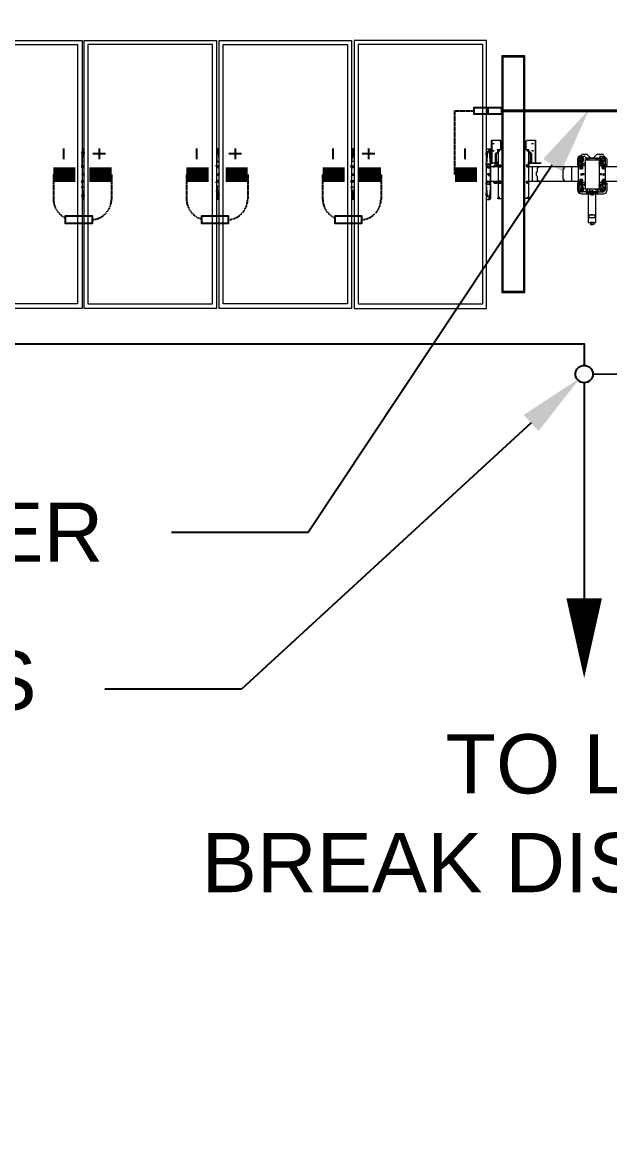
# Model space of a CAD drawing. Header units: feet. Extents: x -13743 to 68376, y -48 to 67763.
# Drawn here: x 2740 to 2938.2, y 7953.9 to 8331.2 of the extents above; entities that cross this region are included whole.
import ezdxf
from ezdxf import colors
from ezdxf.entities.mleader import LeaderData, LeaderLine
from ezdxf.enums import TextEntityAlignment as Align
from ezdxf.lldxf.tags import DXFTag
from ezdxf.math import Vec2, Vec3

# ---------------------------------------------------------------- set-up
doc = ezdxf.new("R2018")
doc.units = ezdxf.units.FT
doc.header["$MEASUREMENT"] = 0
doc.linetypes.add('HIDDEN', pattern=[0.375, 0.25, -0.125])
for name, color, linetype in [('E-DC HARNESS-POS', 10, 'DC HARNESS CABLE'), ('E-HARN-COMP', 8, 'Continuous'), ('E-TRNK-CABL-NEG', 6, 'HIDDEN'), ('E-TRUNK-CABLE-POS', 6, 'HIDDEN'), ('G-ANNO-TEXT', 1, 'Continuous'), ('Polarity-Text', 7, 'Continuous')]:
    doc.layers.add(name, color=color, linetype=linetype)
doc.styles.add('NEI-A', font='arial.ttf')
doc.styles.get("Standard").update_dxf_attribs({"font": 'arial.ttf'})
tags = doc.linetypes.add('DC HARNESS CABLE', pattern='A,0.5,-0.2,["DH",Standard,S=0.1,R=0,X=-0.1,Y=-0.05],-0.2', length=0.9).pattern_tags.tags
tags[6] = DXFTag(74, 10)

# ---------------------------------------------------------------- blocks, each defined once
blk = doc.blocks.new('A$Cc93f9aa1')
at = {"lineweight": 5}
for points in [[(10.1663, 0), (10.1663, 0.4666), (9.9363, 0.4666), (9.9363, 0)], [(10.4012, 0), (10.1713, 0), (10.1713, 0.4666), (10.4012, 0.4666)], [(10.6362, 0), (10.4062, 0), (10.4062, 0.4666), (10.6362, 0.4666)], [(10.6396, 0), (10.6396, 0.4666), (10.8712, 0.4666), (10.8712, 0)], [(10.1596, 0.4583), (9.9429, 0.4583), (9.9429, 0.0067), (10.1596, 0.0067)], [(10.1779, 0.0067), (10.1779, 0.4583), (10.3946, 0.4583), (10.3946, 0.0067)], [(10.6296, 0.4583), (10.4129, 0.4583), (10.4129, 0.0067), (10.6296, 0.0067)], [(10.6479, 0.0067), (10.6479, 0.4583), (10.8629, 0.4583), (10.8629, 0.0067)], [(9.8696, 0.4383), (9.8696, 0.0267), (9.9096, 0.0267), (9.9096, 0.4383)], [(9.8713, 0.4366), (9.8713, 0.0283), (9.8713, 0.4366), (9.9079, 0.4366)], [(9.7529, 0.3167), (9.7513, 0.3167)], [(9.7563, 0.3167), (9.7546, 0.3167)], [(9.7563, 0.3167), (9.7546, 0.3167)], [(9.7579, 0.3033), (9.7563, 0.3033), (9.7546, 0.3033), (9.7563, 0.3033), (9.7546, 0.3033), (9.7563, 0.3033), (9.7479, 0.3033), (9.7479, 0.3083), (9.7563, 0.3083), (9.7579, 0.3083)], [(9.7563, 0.3033), (9.7546, 0.3033), (9.7563, 0.3033), (9.7546, 0.3033)], [(10.1679, 0.275), (10.1696, 0.275), (10.1696, 0.2733), (10.1679, 0.2733)], [(9.7379, 0.2633), (9.7329, 0.2633), (9.7296, 0.2583), (9.7329, 0.2533), (9.7379, 0.2533), (9.7396, 0.2583)], [(9.7329, 0.2567), (9.7313, 0.2567), (9.7313, 0.2583), (9.7313, 0.26), (9.7329, 0.2617), (9.7363, 0.2617), (9.7379, 0.26), (9.7379, 0.2583), (9.7379, 0.2567), (9.7363, 0.2567), (9.7363, 0.2583), (9.7363, 0.26), (9.7346, 0.26), (9.7329, 0.2583), (9.7346, 0.2567), (9.7363, 0.2567), (9.7346, 0.255)], [(9.7646, 0.2083), (9.7646, 0.2583), (9.7396, 0.2583), (9.7396, 0.2083)], [(9.7529, 0.2667), (9.7546, 0.2667), (9.7529, 0.2683), (9.7513, 0.2683), (9.7513, 0.2667), (9.7513, 0.265), (9.7529, 0.265)], [(9.7529, 0.2617), (9.7513, 0.2617)], [(9.7579, 0.265), (9.7563, 0.265)], [(9.7746, 0.2633), (9.7696, 0.2633), (9.7663, 0.2583), (9.7696, 0.2533), (9.7746, 0.2533), (9.7763, 0.2583)], [(9.7696, 0.2567), (9.7713, 0.255), (9.7729, 0.2567), (9.7713, 0.2567), (9.7696, 0.2583), (9.7713, 0.26), (9.7729, 0.26), (9.7729, 0.2583), (9.7729, 0.2567), (9.7729, 0.2583), (9.7729, 0.2617), (9.7713, 0.2617), (9.7696, 0.2617), (9.7679, 0.26), (9.7679, 0.2583), (9.7679, 0.2567)], [(9.9296, 0.2683), (9.9296, 0.265)], [(9.7329, 0.235), (9.7313, 0.2333), (9.7329, 0.2317), (9.7346, 0.2333)], [(9.7329, 0.235), (9.7313, 0.2333), (9.7329, 0.2317), (9.7346, 0.2333)], [(9.7329, 0.235), (9.7313, 0.2333), (9.7329, 0.2317), (9.7346, 0.2333)], [(9.7329, 0.235), (9.7313, 0.2333), (9.7329, 0.2317), (9.7346, 0.2333)], [(9.7379, 0.2333), (9.7363, 0.2333), (9.7363, 0.2317), (9.7379, 0.2317), (9.7396, 0.2333)], [(9.7646, 0.25), (9.7663, 0.25), (9.7663, 0.2517), (9.7646, 0.2517)], [(9.7696, 0.2333), (9.7663, 0.2333), (9.7663, 0.2317), (9.7696, 0.2317)], [(9.7729, 0.2433), (9.7713, 0.2433), (9.7696, 0.245), (9.7713, 0.245), (9.7713, 0.2467), (9.7729, 0.2467), (9.7729, 0.245)], [(9.7713, 0.235), (9.7696, 0.2333), (9.7713, 0.2317), (9.7729, 0.2333)], [(9.7713, 0.235), (9.7696, 0.2333), (9.7713, 0.2317), (9.7729, 0.2333)], [(9.7713, 0.235), (9.7696, 0.2333), (9.7713, 0.2317), (9.7729, 0.2333)], [(9.7713, 0.235), (9.7696, 0.2333), (9.7713, 0.2317), (9.7729, 0.2333)], [(9.7729, 0.245), (9.7713, 0.245), (9.7713, 0.2433), (9.7729, 0.2433), (9.7746, 0.2433), (9.7729, 0.2433), (9.7729, 0.245), (9.7746, 0.245)], [(9.8646, 0.2483), (9.8629, 0.2467), (9.8646, 0.245), (9.8663, 0.2467)], [(9.9129, 0.2483), (9.9113, 0.2467), (9.9129, 0.245), (9.9146, 0.2467)], [(9.9146, 0.2467), (9.9129, 0.2467)], [(9.9146, 0.2467), (9.9129, 0.2467)], [(9.9196, 0.2467), (9.9179, 0.2467)], [(9.9246, 0.2467), (9.9229, 0.2467)], [(9.9329, 0.235), (9.9313, 0.235), (9.9313, 0.2317), (9.9346, 0.2317), (9.9346, 0.2333), (9.9329, 0.2333)], [(10.1679, 0.235), (10.1696, 0.235), (10.1696, 0.2317), (10.1663, 0.2317), (10.1663, 0.2333), (10.1679, 0.2333)], [(10.4029, 0.235), (10.4046, 0.2333), (10.4046, 0.2317), (10.4012, 0.2317), (10.4012, 0.2333), (10.4029, 0.2333)], [(10.6379, 0.235), (10.6379, 0.2333), (10.6396, 0.2333), (10.6396, 0.2317), (10.6379, 0.2317), (10.6362, 0.2317), (10.6362, 0.2333)], [(9.7346, 0.2217), (9.7346, 0.2233), (9.7329, 0.2233), (9.7313, 0.2217)], [(9.7646, 0.215), (9.7663, 0.215), (9.7663, 0.2133), (9.7646, 0.2133)], [(9.7729, 0.2217), (9.7729, 0.2233), (9.7713, 0.2233), (9.7713, 0.2217), (9.7696, 0.2217)], [(9.8629, 0.2133), (9.8613, 0.2133), (9.8613, 0.215), (9.8629, 0.215)], [(9.8629, 0.215), (9.8613, 0.215), (9.8629, 0.215), (9.8646, 0.215)], [(9.8646, 0.22), (9.8629, 0.2183), (9.8646, 0.2167), (9.8663, 0.2183)], [(9.8663, 0.2183), (9.8646, 0.2183)], [(9.9129, 0.22), (9.9113, 0.2183), (9.9129, 0.2167), (9.9146, 0.2183)], [(9.9146, 0.22), (9.9129, 0.22), (9.9146, 0.22), (9.9146, 0.2183), (9.9146, 0.2167), (9.9129, 0.2167), (9.9146, 0.2167), (9.9146, 0.2183), (9.9129, 0.2183), (9.9146, 0.2183), (9.9129, 0.2183), (9.9146, 0.2183), (9.9129, 0.2183), (9.9146, 0.2183), (9.9129, 0.2183), (9.9146, 0.2183)], [(9.9313, 0.22), (9.9296, 0.22), (9.9313, 0.22), (9.9346, 0.22), (9.9346, 0.2217), (9.9313, 0.2217)], [(9.7379, 0.2117), (9.7329, 0.2117), (9.7296, 0.2067), (9.7329, 0.2017), (9.7379, 0.2017), (9.7396, 0.2067)], [(9.7363, 0.2067), (9.7363, 0.205), (9.7346, 0.2033), (9.7329, 0.205), (9.7313, 0.205), (9.7313, 0.2067), (9.7313, 0.2083), (9.7329, 0.21), (9.7346, 0.21), (9.7363, 0.21), (9.7379, 0.2083), (9.7379, 0.2067), (9.7379, 0.205), (9.7363, 0.205), (9.7346, 0.205), (9.7329, 0.2067), (9.7346, 0.2083), (9.7363, 0.2083)], [(9.7746, 0.2117), (9.7696, 0.2117), (9.7663, 0.2067), (9.7696, 0.2017), (9.7746, 0.2017), (9.7763, 0.2067)], [(9.7729, 0.205), (9.7713, 0.2033), (9.7696, 0.205), (9.7679, 0.205), (9.7679, 0.2067), (9.7679, 0.2083), (9.7696, 0.21), (9.7729, 0.21), (9.7729, 0.2067), (9.7729, 0.2083), (9.7713, 0.2083), (9.7696, 0.2067), (9.7713, 0.205)], [(9.7729, 0.2067), (9.7729, 0.205)], [(9.8596, 0.2133), (9.8596, 0.1967), (9.8579, 0.1967), (9.8579, 0.2133)], [(9.8613, 0.2133), (9.8596, 0.2133)], [(9.8613, 0.2133), (9.8596, 0.2133), (9.8613, 0.2133), (9.8596, 0.2133), (9.8613, 0.2133), (9.8629, 0.2133), (9.8646, 0.2133), (9.8629, 0.2133), (9.8613, 0.2133), (9.8629, 0.2133), (9.8613, 0.2133), (9.8629, 0.2133), (9.8646, 0.2133), (9.8629, 0.2133)], [(9.9196, 0.2133), (9.9179, 0.2133)], [(9.9196, 0.2133), (9.9179, 0.2133)], [(9.9279, 0.2133), (9.9263, 0.2133)], [(9.9296, 0.2), (9.9296, 0.1967), (9.9296, 0.19)], [(9.8663, 0.1917), (9.8646, 0.1917)], [(9.9146, 0.1917), (9.9129, 0.1917)], [(9.9329, 0.19), (9.9313, 0.19)], [(9.9079, 0.0283), (9.8713, 0.0283)]]:
    blk.add_lwpolyline(points, close=True, dxfattribs=at)
for points in [[(9.9079, 0.4366), (9.9079, 0.0283), (9.9079, 0.4366)], [(9.7579, 0.2583), (9.7579, 0.2633), (9.7613, 0.2633), (9.7613, 0.265), (9.7596, 0.265), (9.7596, 0.3167), (9.7463, 0.3167), (9.7463, 0.265), (9.7479, 0.265)], [(9.7579, 0.3167), (9.7563, 0.3167), (9.7546, 0.3167), (9.7513, 0.3167), (9.7529, 0.3167), (9.7513, 0.3167), (9.7529, 0.3167), (9.7513, 0.3167), (9.7496, 0.3167), (9.7496, 0.32), (9.7546, 0.32), (9.7513, 0.32), (9.7529, 0.32)], [(9.7496, 0.3167), (9.7563, 0.3167)], [(9.7513, 0.3167), (9.7529, 0.3167)], [(9.7513, 0.3167), (9.7529, 0.3167)], [(9.7513, 0.3167), (9.7529, 0.3167), (9.7513, 0.3167)], [(9.7513, 0.3167), (9.7529, 0.3167)], [(9.7546, 0.3167), (9.7513, 0.3167)], [(9.7529, 0.3167), (9.7546, 0.3167), (9.7546, 0.32), (9.7563, 0.32)], [(9.7546, 0.3167), (9.7529, 0.3167)], [(9.7546, 0.3167), (9.7529, 0.3167)], [(9.7529, 0.3167), (9.7546, 0.3167)], [(9.7546, 0.3167), (9.7563, 0.3167)], [(9.7513, 0.3033), (9.7529, 0.3033), (9.7513, 0.3033)], [(9.7529, 0.3033), (9.7546, 0.3033), (9.7529, 0.3033)], [(9.7546, 0.3033), (9.7563, 0.3033), (9.7546, 0.3033)], [(9.8646, 0.275), (9.8629, 0.275), (9.8629, 0.19), (9.8646, 0.19)], [(9.8629, 0.275), (9.8696, 0.275)], [(9.8646, 0.2733), (9.8663, 0.2733)], [(9.9096, 0.19), (9.9163, 0.19), (9.9163, 0.275), (9.9096, 0.275)], [(9.9129, 0.2733), (9.9146, 0.2733)], [(9.9163, 0.275), (9.9179, 0.275)], [(9.9296, 0.2767), (9.9313, 0.2767), (9.9313, 0.2717), (9.9296, 0.2717)], [(9.9296, 0.2683), (9.9296, 0.275), (9.9296, 0.2683)], [(9.9296, 0.275), (9.9313, 0.275), (9.9329, 0.275), (9.9313, 0.275)], [(9.9363, 0.2767), (9.9313, 0.2767)], [(10.1663, 0.2767), (10.1713, 0.2767)], [(10.1679, 0.2733), (10.1679, 0.27)], [(10.1729, 0.255), (10.1713, 0.255), (10.1713, 0.2567), (10.1696, 0.2633), (10.1696, 0.2733), (10.1696, 0.27), (10.1713, 0.2683)], [(10.4012, 0.2767), (10.4062, 0.2767)], [(10.4029, 0.275), (10.4046, 0.275)], [(10.4029, 0.27), (10.4029, 0.2733), (10.4029, 0.275), (10.4029, 0.2733), (10.4046, 0.2733), (10.4046, 0.2717), (10.4046, 0.27), (10.4046, 0.2683)], [(10.4062, 0.255), (10.4046, 0.255), (10.4046, 0.2633), (10.4029, 0.2733)], [(10.6362, 0.2767), (10.6396, 0.2767)], [(10.6379, 0.2733), (10.6379, 0.275), (10.6379, 0.2733)], [(10.6379, 0.27), (10.6379, 0.2733), (10.6396, 0.2717), (10.6396, 0.27), (10.6396, 0.2683)], [(10.6412, 0.255), (10.6396, 0.255), (10.6396, 0.2633), (10.6379, 0.2733)], [(9.7329, 0.2633), (9.7296, 0.26), (9.7296, 0.245), (9.7179, 0.245), (9.7063, 0.245), (9.6596, 0.245), (9.6479, 0.245), (9.6113, 0.245), (9.6079, 0.245), (9.5863, 0.245), (9.5829, 0.245), (9.5763, 0.245), (9.5746, 0.245), (9.5696, 0.245), (9.5746, 0.245), (9.5763, 0.245), (9.5746, 0.245), (9.5746, 0.2467), (9.5696, 0.2467), (9.5696, 0.245), (9.5713, 0.245)], [(9.7446, 0.2667), (9.7463, 0.2667), (9.7329, 0.2667), (9.7279, 0.265), (9.7263, 0.26), (9.7263, 0.25), (9.7263, 0.2483), (9.7296, 0.2483)], [(9.7413, 0.2633), (9.7396, 0.2633), (9.7363, 0.2633)], [(9.7463, 0.2583), (9.7463, 0.2633), (9.7429, 0.2633), (9.7429, 0.265), (9.7429, 0.2633), (9.7429, 0.2583)], [(9.7446, 0.265), (9.7429, 0.265), (9.7463, 0.265), (9.7463, 0.2633), (9.7496, 0.2633)], [(9.7429, 0.2633), (9.7446, 0.2633)], [(9.7463, 0.265), (9.7496, 0.265), (9.7463, 0.265)], [(9.7496, 0.2617), (9.7496, 0.265), (9.7496, 0.2683), (9.7563, 0.2683), (9.7563, 0.265), (9.7496, 0.265), (9.7563, 0.265), (9.7563, 0.2617), (9.7546, 0.2617), (9.7529, 0.2617), (9.7529, 0.2633), (9.7546, 0.2633)], [(9.7496, 0.265), (9.7513, 0.265)], [(9.7513, 0.2633), (9.7513, 0.2617)], [(9.7529, 0.2667), (9.7546, 0.2667)], [(9.7596, 0.265), (9.7563, 0.265), (9.7596, 0.265)], [(9.7563, 0.2633), (9.7579, 0.2633), (9.7579, 0.265)], [(9.7763, 0.2483), (9.7779, 0.2483), (9.7779, 0.25), (9.7779, 0.26), (9.7763, 0.265), (9.7713, 0.2667), (9.7613, 0.2667), (9.7596, 0.2667)], [(9.7629, 0.2583), (9.7629, 0.2633), (9.7629, 0.265), (9.7613, 0.265)], [(9.7613, 0.2633), (9.7629, 0.2633), (9.7646, 0.2633), (9.7679, 0.2633)], [(9.8663, 0.2483), (9.8663, 0.2467), (9.8646, 0.2467), (9.8663, 0.2467), (9.8646, 0.2467), (9.8663, 0.2467), (9.8663, 0.245), (9.8646, 0.245), (9.8629, 0.245), (9.8563, 0.245), (9.8446, 0.245), (9.7996, 0.245), (9.7763, 0.245), (9.7763, 0.26), (9.7729, 0.2633)], [(9.9346, 0.2717), (9.9363, 0.25), (9.9296, 0.25), (9.9313, 0.2717), (9.9296, 0.2717), (9.9296, 0.27)], [(9.9296, 0.2483), (9.9296, 0.265), (9.9296, 0.2483)], [(9.9346, 0.2717), (9.9313, 0.2717), (9.9346, 0.2717)], [(9.9346, 0.2683), (9.9346, 0.27)], [(9.9363, 0.2667), (9.9363, 0.2683), (9.9379, 0.2683)], [(10.1729, 0.2467), (10.1713, 0.2467), (10.1713, 0.255)], [(10.4079, 0.2467), (10.4062, 0.2467), (10.4062, 0.2517), (10.4046, 0.2533), (10.4046, 0.255)], [(10.6412, 0.2467), (10.6396, 0.2467), (10.6396, 0.255)], [(9.7396, 0.2467), (9.7346, 0.2467), (9.7313, 0.2467), (9.7296, 0.2467), (9.7296, 0.2183), (9.7313, 0.2183), (9.7346, 0.2183), (9.7396, 0.2183)], [(9.7313, 0.25), (9.7346, 0.25), (9.7329, 0.25), (9.7346, 0.25), (9.7363, 0.25), (9.7346, 0.25), (9.7346, 0.2483), (9.7346, 0.2467), (9.7363, 0.2467)], [(9.7329, 0.25), (9.7313, 0.25), (9.7313, 0.2483), (9.7313, 0.2467), (9.7329, 0.2467)], [(9.7313, 0.2483), (9.7346, 0.2483)], [(9.7329, 0.2417), (9.7346, 0.2417), (9.7346, 0.2433), (9.7329, 0.2433), (9.7346, 0.2433), (9.7346, 0.245), (9.7329, 0.2467), (9.7329, 0.245), (9.7313, 0.245), (9.7313, 0.2433), (9.7346, 0.2433), (9.7346, 0.245), (9.7329, 0.245), (9.7346, 0.245)], [(9.7346, 0.2467), (9.7313, 0.2467)], [(9.7313, 0.245), (9.7313, 0.2433), (9.7329, 0.2433), (9.7346, 0.245), (9.7329, 0.245)], [(9.7313, 0.2433), (9.7313, 0.2417), (9.7346, 0.2417), (9.7346, 0.2433)], [(9.7329, 0.245), (9.7346, 0.245), (9.7329, 0.245)], [(9.7329, 0.2333), (9.7346, 0.2333)], [(9.7379, 0.2517), (9.7346, 0.2517), (9.7346, 0.25), (9.7379, 0.25)], [(9.7363, 0.2433), (9.7346, 0.2433), (9.7346, 0.245), (9.7363, 0.245)], [(9.7413, 0.2517), (9.7396, 0.2517), (9.7396, 0.25), (9.7379, 0.25), (9.7379, 0.2517), (9.7396, 0.2517)], [(9.7646, 0.2517), (9.7663, 0.2517), (9.7713, 0.2517), (9.7713, 0.25), (9.7663, 0.25)], [(9.7729, 0.2467), (9.7713, 0.2467), (9.7696, 0.2467), (9.7696, 0.2483), (9.7729, 0.2483), (9.7746, 0.2467), (9.7763, 0.2467), (9.7746, 0.2467), (9.7696, 0.2467), (9.7646, 0.2467)], [(9.7729, 0.2483), (9.7729, 0.25), (9.7746, 0.25), (9.7729, 0.25), (9.7713, 0.25), (9.7696, 0.25), (9.7696, 0.2483)], [(9.7696, 0.25), (9.7729, 0.25), (9.7713, 0.25)], [(9.7729, 0.2433), (9.7713, 0.2433), (9.7696, 0.245), (9.7696, 0.2433), (9.7713, 0.2433)], [(9.7696, 0.2417), (9.7713, 0.2417), (9.7696, 0.2417), (9.7696, 0.2433), (9.7713, 0.2433), (9.7713, 0.2417), (9.7729, 0.2417), (9.7746, 0.2417)], [(9.7713, 0.245), (9.7729, 0.245), (9.7713, 0.245)], [(9.7713, 0.2333), (9.7729, 0.2333)], [(9.7729, 0.245), (9.7746, 0.245)], [(9.7746, 0.2433), (9.7729, 0.2417)], [(9.7763, 0.2467), (9.7763, 0.2183)], [(9.8663, 0.2467), (9.8663, 0.245), (9.8646, 0.245), (9.8646, 0.2467), (9.8663, 0.2467), (9.8646, 0.2467), (9.8629, 0.2467), (9.8646, 0.2483), (9.8629, 0.2483), (9.8629, 0.2467), (9.8629, 0.245)], [(9.8629, 0.2483), (9.8629, 0.2483)], [(9.8629, 0.2467), (9.8629, 0.2467)], [(9.8629, 0.245), (9.8629, 0.245)], [(9.8646, 0.2483), (9.8663, 0.2483), (9.8646, 0.2483), (9.8663, 0.2483), (9.8663, 0.2467), (9.8646, 0.2467), (9.8663, 0.2467), (9.8679, 0.2467)], [(9.8646, 0.2483), (9.8646, 0.2483)], [(9.8646, 0.245), (9.8646, 0.245)], [(9.8663, 0.2483), (9.8663, 0.2483)], [(9.8663, 0.2467), (9.8663, 0.2467)], [(9.8663, 0.245), (9.8663, 0.245)], [(9.9129, 0.2483), (9.9113, 0.2467)], [(9.9113, 0.2483), (9.9113, 0.2467)], [(9.9113, 0.2483), (9.9113, 0.2483)], [(9.9129, 0.2483), (9.9113, 0.2483)], [(9.9129, 0.245), (9.9113, 0.2467)], [(9.9113, 0.2467), (9.9113, 0.245)], [(9.9113, 0.2467), (9.9113, 0.2467)], [(9.9113, 0.245), (9.9129, 0.245)], [(9.9113, 0.245), (9.9113, 0.245)], [(9.9129, 0.2483), (9.9146, 0.2483)], [(9.9129, 0.2483), (9.9146, 0.2483)], [(9.9129, 0.2483), (9.9146, 0.2483), (9.9146, 0.2467)], [(9.9129, 0.2483), (9.9129, 0.2483)], [(9.9146, 0.2483), (9.9129, 0.2483)], [(9.9129, 0.2467), (9.9146, 0.2467)], [(9.9129, 0.2467), (9.9146, 0.2467)], [(9.9146, 0.2467), (9.9146, 0.245), (9.9129, 0.245)], [(9.9129, 0.2467), (9.9146, 0.2467)], [(9.9129, 0.2467), (9.9146, 0.2467)], [(9.9129, 0.245), (9.9146, 0.245)], [(9.9129, 0.245), (9.9129, 0.245)], [(9.9146, 0.2483), (9.9146, 0.2483)], [(9.9146, 0.2467), (9.9146, 0.2483)], [(9.9146, 0.2467), (9.9163, 0.2467)], [(9.9146, 0.2467), (9.9146, 0.2467)], [(9.9146, 0.245), (9.9146, 0.2467)], [(9.9146, 0.245), (9.9146, 0.245)], [(9.9363, 0.245), (9.9346, 0.245), (9.9296, 0.245), (9.9229, 0.245), (9.9179, 0.245), (9.9163, 0.245)], [(9.9163, 0.22), (9.9179, 0.22), (9.9229, 0.22), (9.9296, 0.22), (9.9296, 0.245), (9.9313, 0.245), (9.9296, 0.245)], [(9.9229, 0.2483), (9.9213, 0.2483), (9.9229, 0.2483), (9.9229, 0.2467), (9.9179, 0.2467), (9.9179, 0.2483), (9.9196, 0.2483), (9.9213, 0.2483)], [(9.9179, 0.2483), (9.9213, 0.2483), (9.9196, 0.2483)], [(9.9296, 0.2483), (9.9296, 0.25), (9.9313, 0.25)], [(9.9296, 0.25), (9.9363, 0.25), (9.9379, 0.25)], [(9.9346, 0.2467), (9.9346, 0.245), (9.9313, 0.245), (9.9296, 0.245), (9.9296, 0.2483), (9.9313, 0.2483)], [(9.9296, 0.2483), (9.9296, 0.2467), (9.9296, 0.2483)], [(9.9296, 0.2467), (9.9296, 0.2183), (9.9296, 0.2467)], [(9.9363, 0.2467), (9.9346, 0.2467), (9.9313, 0.2467), (9.9313, 0.245)], [(10.1663, 0.2467), (10.1713, 0.2467)], [(10.1663, 0.245), (10.1713, 0.245), (10.1729, 0.245)], [(10.1713, 0.245), (10.1713, 0.2433), (10.1663, 0.2433)], [(10.4062, 0.2467), (10.4046, 0.2467), (10.4012, 0.2467)], [(10.4012, 0.245), (10.4046, 0.245), (10.4062, 0.245)], [(10.4012, 0.2433), (10.4046, 0.2433), (10.4062, 0.2433)], [(10.4046, 0.2433), (10.4046, 0.245)], [(10.6362, 0.2467), (10.6396, 0.2467)], [(10.6362, 0.245), (10.6396, 0.245), (10.6412, 0.245)], [(10.6396, 0.245), (10.6396, 0.2433), (10.6362, 0.2433)], [(9.5763, 0.2183), (9.5746, 0.2183), (9.5746, 0.22), (9.5763, 0.22), (9.5829, 0.22), (9.5863, 0.22), (9.6079, 0.22), (9.6113, 0.22), (9.6479, 0.22), (9.6596, 0.22), (9.7063, 0.22), (9.7296, 0.22), (9.7296, 0.2067), (9.7329, 0.2033)], [(9.7296, 0.2167), (9.7263, 0.2167), (9.7263, 0.2067), (9.7329, 0.2)], [(9.7263, 0.2167), (9.7279, 0.2167)], [(9.7313, 0.2233), (9.7346, 0.2233)], [(9.7329, 0.2217), (9.7313, 0.2217), (9.7313, 0.22)], [(9.7346, 0.2183), (9.7346, 0.2167), (9.7313, 0.2167), (9.7313, 0.2183), (9.7329, 0.2183), (9.7346, 0.2183), (9.7363, 0.2183)], [(9.7313, 0.2183), (9.7329, 0.2183)], [(9.7313, 0.2167), (9.7313, 0.215), (9.7329, 0.215), (9.7346, 0.215), (9.7363, 0.215), (9.7346, 0.215), (9.7346, 0.2167)], [(9.7313, 0.215), (9.7346, 0.215), (9.7329, 0.215)], [(9.7363, 0.22), (9.7346, 0.22), (9.7346, 0.2217), (9.7329, 0.2217), (9.7329, 0.22), (9.7346, 0.22), (9.7346, 0.2217), (9.7363, 0.2217)], [(9.7329, 0.22), (9.7346, 0.22), (9.7329, 0.22)], [(9.7329, 0.22), (9.7346, 0.22), (9.7329, 0.22)], [(9.7379, 0.2133), (9.7346, 0.2133), (9.7346, 0.215), (9.7379, 0.215)], [(9.7413, 0.2133), (9.7396, 0.2133), (9.7396, 0.215), (9.7379, 0.215), (9.7379, 0.2133), (9.7396, 0.2133)], [(9.7646, 0.2183), (9.7696, 0.2183), (9.7746, 0.2183), (9.7763, 0.2183), (9.7746, 0.2183), (9.7729, 0.2167), (9.7729, 0.215), (9.7746, 0.215), (9.7729, 0.215), (9.7713, 0.215), (9.7696, 0.215), (9.7696, 0.2167), (9.7696, 0.2183), (9.7713, 0.2183), (9.7729, 0.2183), (9.7713, 0.2183)], [(9.7663, 0.215), (9.7713, 0.215), (9.7713, 0.2133), (9.7663, 0.2133), (9.7646, 0.2133)], [(9.7729, 0.2233), (9.7696, 0.2233)], [(9.7713, 0.2217), (9.7696, 0.2217), (9.7696, 0.22), (9.7729, 0.22), (9.7746, 0.22), (9.7729, 0.22), (9.7729, 0.2217), (9.7713, 0.2217), (9.7713, 0.22), (9.7729, 0.22), (9.7729, 0.2217), (9.7746, 0.2217)], [(9.7696, 0.2167), (9.7729, 0.2167)], [(9.7696, 0.215), (9.7729, 0.215), (9.7713, 0.215)], [(9.7713, 0.22), (9.7729, 0.22), (9.7713, 0.22)], [(9.7713, 0.2), (9.7763, 0.2017), (9.7779, 0.2067), (9.7779, 0.2167), (9.7763, 0.2167)], [(9.7729, 0.2033), (9.7763, 0.2067), (9.7763, 0.22), (9.7879, 0.22), (9.7996, 0.22), (9.8446, 0.22), (9.8563, 0.22), (9.8629, 0.22), (9.8629, 0.2183), (9.8629, 0.2167), (9.8646, 0.2167), (9.8663, 0.2167), (9.8679, 0.2167)], [(9.8613, 0.215), (9.8629, 0.215), (9.8613, 0.215), (9.8613, 0.2133), (9.8629, 0.2133), (9.8613, 0.2133), (9.8596, 0.2133), (9.8613, 0.2133), (9.8596, 0.2133)], [(9.8629, 0.22), (9.8629, 0.22)], [(9.8646, 0.22), (9.8629, 0.22)], [(9.8663, 0.2167), (9.8663, 0.2183), (9.8646, 0.2183), (9.8663, 0.2183), (9.8646, 0.2183), (9.8663, 0.2183), (9.8646, 0.2183), (9.8663, 0.2183), (9.8663, 0.2167), (9.8646, 0.2167), (9.8646, 0.2183), (9.8629, 0.2183), (9.8646, 0.22), (9.8663, 0.22), (9.8646, 0.22), (9.8663, 0.22), (9.8663, 0.2183), (9.8663, 0.22)], [(9.8629, 0.2183), (9.8629, 0.2183)], [(9.8629, 0.2167), (9.8629, 0.2167)], [(9.8646, 0.22), (9.8646, 0.22)], [(9.8646, 0.2167), (9.8646, 0.2167)], [(9.8663, 0.22), (9.8663, 0.22)], [(9.8663, 0.2183), (9.8663, 0.2183)], [(9.8663, 0.2167), (9.8663, 0.2167)], [(9.9146, 0.2167), (9.9129, 0.2167), (9.9113, 0.2183), (9.9129, 0.22), (9.9113, 0.22), (9.9113, 0.2183), (9.9113, 0.2167), (9.9129, 0.2167)], [(9.9113, 0.22), (9.9113, 0.22)], [(9.9113, 0.2183), (9.9113, 0.2183)], [(9.9113, 0.2167), (9.9113, 0.2167)], [(9.9129, 0.22), (9.9129, 0.22)], [(9.9129, 0.2167), (9.9129, 0.2167)], [(9.9146, 0.22), (9.9146, 0.22)], [(9.9146, 0.2183), (9.9146, 0.2183)], [(9.9146, 0.2167), (9.9146, 0.2167)], [(9.9163, 0.215), (9.9163, 0.2133), (9.9179, 0.2133)], [(9.9179, 0.215), (9.9163, 0.215), (9.9179, 0.215)], [(9.9163, 0.215), (9.9179, 0.215)], [(9.9246, 0.22), (9.9229, 0.22), (9.9229, 0.2183), (9.9179, 0.2183), (9.9179, 0.22), (9.9196, 0.22)], [(9.9179, 0.2183), (9.9179, 0.2167), (9.9196, 0.2167), (9.9213, 0.2167), (9.9229, 0.2167)], [(9.9179, 0.2167), (9.9213, 0.2167), (9.9196, 0.2167)], [(9.9179, 0.215), (9.9179, 0.2133)], [(9.9179, 0.215), (9.9196, 0.215)], [(9.9213, 0.2167), (9.9229, 0.2167), (9.9229, 0.2183)], [(9.9296, 0.22), (9.9313, 0.22), (9.9296, 0.22), (9.9296, 0.2183)], [(9.9296, 0.2167), (9.9296, 0.2183), (9.9296, 0.2167)], [(9.9296, 0.2167), (9.9296, 0.2), (9.9296, 0.2167)], [(9.9296, 0.2167), (9.9296, 0.215), (9.9313, 0.215)], [(9.9346, 0.1933), (9.9363, 0.215), (9.9296, 0.215), (9.9313, 0.1933), (9.9296, 0.1933)], [(9.9296, 0.215), (9.9363, 0.215), (9.9379, 0.215)], [(9.9363, 0.22), (9.9346, 0.22), (9.9346, 0.2183), (9.9313, 0.2183), (9.9313, 0.22), (9.9329, 0.22)], [(9.9313, 0.2183), (9.9313, 0.2183)], [(10.1663, 0.2217), (10.1713, 0.2217), (10.1713, 0.22)], [(10.1663, 0.22), (10.1713, 0.22), (10.1729, 0.22)], [(10.1713, 0.2183), (10.1663, 0.2183)], [(10.1679, 0.1917), (10.1696, 0.1917), (10.1696, 0.2), (10.1713, 0.21), (10.1713, 0.2183), (10.1729, 0.2183)], [(10.4012, 0.2217), (10.4046, 0.2217), (10.4062, 0.2217)], [(10.4062, 0.22), (10.4046, 0.22), (10.4012, 0.22)], [(10.4012, 0.2183), (10.4046, 0.2183), (10.4062, 0.2183)], [(10.4046, 0.22), (10.4046, 0.2217)], [(10.4046, 0.21), (10.4046, 0.2117), (10.4062, 0.215), (10.4062, 0.2183), (10.4079, 0.2183)], [(10.6362, 0.2217), (10.6396, 0.2217), (10.6396, 0.22)], [(10.6362, 0.22), (10.6396, 0.22), (10.6412, 0.22)], [(10.6396, 0.2183), (10.6362, 0.2183)], [(10.6412, 0.2183), (10.6396, 0.2183), (10.6396, 0.21), (10.6396, 0.2), (10.6379, 0.1933), (10.6379, 0.1917), (10.6396, 0.1917)], [(9.7329, 0.1983), (9.7446, 0.1983), (9.7496, 0.2033)], [(9.7329, 0.2017), (9.7346, 0.2017)], [(9.7363, 0.2017), (9.7396, 0.2017)], [(9.7396, 0.2033), (9.7429, 0.2067)], [(9.7429, 0.2083), (9.7429, 0.205), (9.7463, 0.205)], [(9.7429, 0.205), (9.7446, 0.205)], [(9.7579, 0.2083), (9.7579, 0.205), (9.7463, 0.205), (9.7463, 0.2083)], [(9.7513, 0.205), (9.7513, 0.2033)], [(9.7546, 0.2033), (9.7546, 0.205)], [(9.7563, 0.2033), (9.7613, 0.1983), (9.7713, 0.1983)], [(9.7579, 0.205), (9.7613, 0.205), (9.7629, 0.205), (9.7629, 0.2083)], [(9.7613, 0.2067), (9.7646, 0.2033)], [(9.7646, 0.2017), (9.7696, 0.2017)], [(9.7713, 0.2017), (9.7729, 0.2017)], [(9.8413, 0.2133), (9.8429, 0.2133), (9.8413, 0.2133)], [(9.8429, 0.2133), (9.8446, 0.2133)], [(9.8496, 0.2133), (9.8429, 0.2133), (9.8496, 0.2133)], [(9.8496, 0.2133), (9.8513, 0.2133), (9.8496, 0.2133)], [(9.8663, 0.1733), (9.8513, 0.1733), (9.8513, 0.2133), (9.8579, 0.2133), (9.8596, 0.2133), (9.8629, 0.2133), (9.8646, 0.2133)], [(9.8513, 0.2133), (9.8513, 0.1733)], [(9.8513, 0.2133), (9.8529, 0.2133)], [(9.8579, 0.2133), (9.8513, 0.2133)], [(9.8513, 0.2133), (9.8529, 0.2133)], [(9.8579, 0.2133), (9.8596, 0.2133)], [(9.8579, 0.1967), (9.8613, 0.1933), (9.8629, 0.1933)], [(9.8596, 0.2133), (9.8596, 0.2133)], [(9.8596, 0.2133), (9.8596, 0.2133)], [(9.8596, 0.2133), (9.8613, 0.2133), (9.8596, 0.2133)], [(9.8596, 0.2133), (9.8613, 0.2133)], [(9.8596, 0.2133), (9.8613, 0.2133)], [(9.8596, 0.2117), (9.8596, 0.2133)], [(9.8596, 0.2117), (9.8613, 0.2117)], [(9.8596, 0.2117), (9.8596, 0.1967), (9.8613, 0.195), (9.8613, 0.1933)], [(9.8613, 0.1967), (9.8596, 0.1967), (9.8613, 0.195)], [(9.8613, 0.2133), (9.8613, 0.2133)], [(9.8613, 0.2133), (9.8613, 0.2133)], [(9.9229, 0.2133), (9.9213, 0.2133), (9.9196, 0.2133), (9.9196, 0.2117), (9.9196, 0.1967), (9.9213, 0.1967), (9.9213, 0.2133), (9.9263, 0.2133), (9.9263, 0.1733), (9.9113, 0.1733)], [(9.9163, 0.2133), (9.9163, 0.2133)], [(9.9163, 0.2133), (9.9179, 0.2133)], [(9.9163, 0.2133), (9.9179, 0.2133)], [(9.9163, 0.2133), (9.9179, 0.2133)], [(9.9163, 0.2133), (9.9179, 0.2133)], [(9.9163, 0.2133), (9.9179, 0.2133), (9.9196, 0.2133)], [(9.9163, 0.2133), (9.9179, 0.2133), (9.9196, 0.2133)], [(9.9163, 0.2133), (9.9179, 0.2133)], [(9.9163, 0.2133), (9.9179, 0.2133), (9.9196, 0.2133)], [(9.9163, 0.2133), (9.9196, 0.2133)], [(9.9179, 0.1933), (9.9163, 0.1933), (9.9196, 0.1967), (9.9196, 0.2117)], [(9.9163, 0.195), (9.9179, 0.1967), (9.9163, 0.195), (9.9163, 0.1933)], [(9.9179, 0.2133), (9.9196, 0.2133)], [(9.9179, 0.2133), (9.9196, 0.2133)], [(9.9179, 0.2133), (9.9196, 0.2133)], [(9.9213, 0.2117), (9.9196, 0.2117), (9.9179, 0.2133), (9.9196, 0.2133), (9.9179, 0.2133), (9.9196, 0.2133), (9.9213, 0.2133), (9.9229, 0.2133), (9.9213, 0.2133), (9.9279, 0.2133), (9.9279, 0.1733), (9.9263, 0.1733)], [(9.9196, 0.2133), (9.9213, 0.2133)], [(9.9296, 0.195), (9.9313, 0.1933), (9.9313, 0.1883), (9.9296, 0.1883)], [(9.9346, 0.195), (9.9346, 0.1967)], [(9.9379, 0.1967), (9.9363, 0.1967), (9.9363, 0.1983)], [(10.1713, 0.1967), (10.1696, 0.195), (10.1696, 0.19), (10.1679, 0.19), (10.1679, 0.1917), (10.1679, 0.195)], [(10.4062, 0.21), (10.4046, 0.21), (10.4046, 0.2), (10.4029, 0.1933), (10.4029, 0.1917), (10.4046, 0.1917)], [(10.4029, 0.19), (10.4029, 0.1917), (10.4046, 0.1917), (10.4046, 0.195), (10.4046, 0.1967)], [(10.4029, 0.195), (10.4029, 0.1917), (10.4029, 0.19), (10.4046, 0.19)], [(10.6396, 0.1967), (10.6396, 0.195), (10.6396, 0.1933), (10.6379, 0.1933), (10.6379, 0.19), (10.6379, 0.1917), (10.6379, 0.195)], [(9.8563, 0.1917), (9.8546, 0.1917), (9.8563, 0.1917), (9.8579, 0.1917)], [(9.8546, 0.18), (9.8563, 0.18), (9.8579, 0.18)], [(9.8629, 0.19), (9.8696, 0.19)], [(9.8663, 0.175), (9.8679, 0.175), (9.8679, 0.19)], [(9.9113, 0.19), (9.9113, 0.175), (9.9129, 0.175)], [(9.9163, 0.19), (9.9179, 0.19)], [(9.9246, 0.1917), (9.9229, 0.1917), (9.9246, 0.1917), (9.9263, 0.1917)], [(9.9229, 0.18), (9.9246, 0.18), (9.9263, 0.18)], [(9.9296, 0.19), (9.9313, 0.19)], [(9.9313, 0.1933), (9.9346, 0.1933), (9.9313, 0.1933)], [(9.9363, 0.1883), (9.9313, 0.1883)], [(10.1663, 0.1883), (10.1713, 0.1883)], [(10.4012, 0.1883), (10.4062, 0.1883)], [(10.6362, 0.1883), (10.6396, 0.1883)]]:
    blk.add_lwpolyline(points, dxfattribs=at)
at = {"color": 8, "lineweight": 5, "true_color": 0x808080}
for points in [[(9.8629, 0.275), (9.8629, 0.2483)], [(9.9163, 0.2483), (9.9163, 0.275)], [(10.1663, 0.2767), (10.1713, 0.2767)], [(10.1679, 0.2733), (10.1663, 0.2583)], [(10.1679, 0.2733), (10.1679, 0.2733)], [(10.1713, 0.2733), (10.1696, 0.2733), (10.1696, 0.275)], [(10.4012, 0.2767), (10.4062, 0.2767)], [(10.4029, 0.2733), (10.4012, 0.2583)], [(10.4062, 0.2733), (10.4046, 0.2733), (10.4046, 0.275), (10.4029, 0.275)], [(10.4029, 0.2733), (10.4029, 0.2733)], [(10.6362, 0.2767), (10.6396, 0.2767)], [(10.6379, 0.2733), (10.6362, 0.2583)], [(10.6396, 0.2733), (10.6396, 0.275), (10.6379, 0.275)], [(10.6379, 0.2733), (10.6379, 0.2733)], [(9.7429, 0.2583), (9.7429, 0.2633)], [(9.7613, 0.2583), (9.7613, 0.2633)], [(9.9363, 0.27), (9.9346, 0.2717)], [(9.9363, 0.255), (9.9363, 0.2683)], [(9.9363, 0.2617), (9.9363, 0.2667), (9.9379, 0.2667)], [(10.1663, 0.2683), (10.1679, 0.27)], [(10.1663, 0.255), (10.1713, 0.255)], [(10.1713, 0.27), (10.1696, 0.27), (10.1696, 0.2683), (10.1713, 0.2617)], [(10.1713, 0.2667), (10.1713, 0.2683)], [(10.4012, 0.2683), (10.4012, 0.27)], [(10.4012, 0.255), (10.4046, 0.255)], [(10.4062, 0.27), (10.4046, 0.27), (10.4046, 0.2683), (10.4062, 0.2617)], [(10.4062, 0.2683), (10.4046, 0.2683), (10.4062, 0.2667)], [(10.6362, 0.2683), (10.6362, 0.27)], [(10.6362, 0.255), (10.6396, 0.255)], [(10.6396, 0.2617), (10.6396, 0.27), (10.6412, 0.27)], [(10.6396, 0.2667), (10.6396, 0.2683)], [(9.7263, 0.25), (9.7296, 0.25)], [(9.7313, 0.25), (9.7346, 0.25)], [(9.7313, 0.2467), (9.7346, 0.2467)], [(9.7329, 0.2417), (9.7313, 0.2417)], [(9.7329, 0.2433), (9.7329, 0.2433)], [(9.7696, 0.25), (9.7729, 0.25)], [(9.7696, 0.2467), (9.7746, 0.2467)], [(9.7713, 0.2433), (9.7713, 0.2433)], [(9.7763, 0.25), (9.7779, 0.25)], [(9.7879, 0.245), (9.7879, 0.22)], [(9.7996, 0.245), (9.8013, 0.245), (9.8013, 0.2417), (9.8029, 0.2417), (9.8029, 0.24), (9.8029, 0.2383), (9.8029, 0.2367), (9.8029, 0.235), (9.8029, 0.2333), (9.8029, 0.2317), (9.8029, 0.23), (9.8029, 0.2283), (9.8029, 0.2267), (9.8029, 0.225), (9.8029, 0.2233), (9.8013, 0.2233), (9.8013, 0.2217), (9.8013, 0.22), (9.7996, 0.22)], [(9.8446, 0.245), (9.8463, 0.245), (9.8463, 0.2433), (9.8479, 0.2433), (9.8479, 0.2417), (9.8479, 0.24), (9.8479, 0.2383), (9.8479, 0.2367), (9.8496, 0.235), (9.8496, 0.2333), (9.8496, 0.2317), (9.8496, 0.23), (9.8496, 0.2283), (9.8479, 0.2283), (9.8479, 0.2267), (9.8479, 0.225), (9.8479, 0.2233), (9.8479, 0.2217), (9.8463, 0.2217), (9.8463, 0.22), (9.8446, 0.22)], [(9.8563, 0.245), (9.8563, 0.22)], [(9.8629, 0.2467), (9.8629, 0.22)], [(9.9163, 0.22), (9.9163, 0.2467)], [(9.9229, 0.2483), (9.9179, 0.2483)], [(9.9179, 0.2467), (9.9229, 0.2467)], [(9.9363, 0.245), (9.9346, 0.245), (9.9363, 0.245), (9.9363, 0.25)], [(9.9363, 0.2483), (9.9379, 0.2483)], [(9.7296, 0.2167), (9.7263, 0.2167)], [(9.7313, 0.22), (9.7313, 0.2217), (9.7346, 0.2217), (9.7346, 0.22)], [(9.7313, 0.2183), (9.7346, 0.2183)], [(9.7313, 0.215), (9.7346, 0.215)], [(9.7696, 0.22), (9.7696, 0.2217), (9.7729, 0.2217), (9.7729, 0.22), (9.7713, 0.22), (9.7696, 0.22), (9.7696, 0.2217), (9.7696, 0.2233), (9.7746, 0.2233), (9.7746, 0.2217)], [(9.7696, 0.2183), (9.7746, 0.2183)], [(9.7696, 0.215), (9.7729, 0.215)], [(9.7729, 0.2217), (9.7729, 0.22)], [(9.7779, 0.2167), (9.7763, 0.2167)], [(9.8629, 0.2183), (9.8629, 0.19)], [(9.9163, 0.19), (9.9163, 0.2183)], [(9.9179, 0.22), (9.9229, 0.22)], [(9.9179, 0.2167), (9.9229, 0.2167)], [(9.9363, 0.215), (9.9363, 0.22), (9.9346, 0.22), (9.9363, 0.22)], [(9.9363, 0.2167), (9.9379, 0.2167)], [(9.7429, 0.205), (9.7429, 0.2083)], [(9.7613, 0.205), (9.7613, 0.2083)], [(9.8629, 0.2117), (9.8596, 0.2117)], [(9.8613, 0.195), (9.8613, 0.195)], [(9.9163, 0.2117), (9.9196, 0.2117)], [(9.9163, 0.195), (9.9163, 0.195)], [(9.9346, 0.1933), (9.9363, 0.195)], [(9.9363, 0.1967), (9.9363, 0.21)], [(9.9363, 0.2033), (9.9363, 0.1983), (9.9379, 0.1983)], [(10.1713, 0.21), (10.1663, 0.21)], [(10.1663, 0.2067), (10.1679, 0.1917)], [(10.1679, 0.195), (10.1663, 0.1967)], [(10.1679, 0.195), (10.1663, 0.195), (10.1679, 0.195)], [(10.1713, 0.195), (10.1696, 0.195), (10.1696, 0.1967), (10.1713, 0.2033)], [(10.1713, 0.1967), (10.1713, 0.1983)], [(10.4046, 0.21), (10.4012, 0.21)], [(10.4012, 0.2067), (10.4029, 0.1917)], [(10.4012, 0.1967), (10.4012, 0.195), (10.4029, 0.195)], [(10.4062, 0.195), (10.4046, 0.195), (10.4046, 0.1967), (10.4062, 0.2033)], [(10.4062, 0.1967), (10.4046, 0.1967), (10.4062, 0.1983)], [(10.6396, 0.21), (10.6362, 0.21)], [(10.6362, 0.2067), (10.6379, 0.1917)], [(10.6362, 0.195), (10.6362, 0.1967)], [(10.6396, 0.2033), (10.6396, 0.195), (10.6412, 0.195)], [(10.6396, 0.1967), (10.6396, 0.1983)], [(10.1663, 0.1883), (10.1713, 0.1883)], [(10.1679, 0.1917), (10.1679, 0.1917)], [(10.1696, 0.19), (10.1696, 0.1917), (10.1713, 0.1917)], [(10.4012, 0.1883), (10.4062, 0.1883)], [(10.4029, 0.19), (10.4046, 0.19), (10.4046, 0.1917), (10.4062, 0.1917)], [(10.4029, 0.1917), (10.4029, 0.1917)], [(10.6362, 0.1883), (10.6396, 0.1883)], [(10.6379, 0.19), (10.6396, 0.19), (10.6396, 0.1917)], [(10.6379, 0.1917), (10.6379, 0.1917)]]:
    blk.add_lwpolyline(points, dxfattribs=at)
for points in [[(9.9379, 0.2683), (9.9363, 0.2683)], [(10.1663, 0.27), (10.1679, 0.27)], [(10.4029, 0.27), (10.4012, 0.27)], [(10.6379, 0.27), (10.6362, 0.27)], [(9.7346, 0.2217), (9.7346, 0.22), (9.7329, 0.22), (9.7313, 0.22), (9.7313, 0.2217), (9.7313, 0.2233), (9.7346, 0.2233)], [(9.9379, 0.1967), (9.9363, 0.1967)], [(10.6379, 0.195), (10.6362, 0.195)], [(9.8629, 0.1933), (9.8613, 0.1933)], [(9.9179, 0.1933), (9.9163, 0.1933)]]:
    blk.add_lwpolyline(points, close=True, dxfattribs=at)
blk = doc.blocks.new('DETAIL_TITLE')
at = {"style": 'NEI-A', "flags": 8}
blk.add_attdef('#', text='', height=0.2, dxfattribs=at).set_placement((0.5922, -0.5109), align=Align.MIDDLE_CENTER)
at = {"lineweight": 30, "flags": 104}
blk.add_attdef('DETAIL_TITLE', text='', height=0.2, dxfattribs=at).set_placement((0.9099, -0.5251), align=Align.BOTTOM_LEFT)
at = {"style": 'NEI-A'}
for tag, p in [('SCALE:', (0.9386, -0.7379)), ('1"_=_', (1.5474, -0.7379))]:
    blk.add_attdef(tag, text='', height=0.1, dxfattribs=at).set_placement(p, align=Align.BOTTOM_LEFT)

msp = doc.modelspace()

# ---------------------------------------------------------------- linework, layer by layer
at = {"layer": 'E-DC HARNESS-POS', "ltscale": 0.5}
for points in [[(2261.07, 8222.57), (2929.6, 8222.57), (2929.6, 8215.34)], [(2929.6, 8209.45), (2929.6, 8136.7)], [(3572.58, 8212.13), (2932.54, 8212.39)]]:
    msp.add_lwpolyline(points, dxfattribs=at)
at = {"layer": 'E-DC HARNESS-POS', "linetype": 'Continuous', "flags": 128}
msp.add_lwpolyline([(2929.6, 8109.78, 0, 12, 0), (2929.6, 8136.7, 0, 0, 0)], format="xyseb", dxfattribs=at)
at = {"layer": 'E-HARN-COMP'}
for points in [[(2897.08, 8302.45), (2897.08, 8300.13), (2892.52, 8300.13), (2892.52, 8302.45)], [(2901.65, 8302.45), (2901.65, 8300.13), (2897.08, 8300.13), (2897.08, 8302.45)]]:
    msp.add_lwpolyline(points, close=True, dxfattribs=at)
at = {"layer": 'E-HARN-COMP', "const_width": 5}
for points in [[(2750.44, 8279.75), (2757.9, 8279.75)], [(2762.61, 8279.75), (2770.07, 8279.75)], [(2795.37, 8279.75), (2802.82, 8279.75)], [(2808.57, 8279.75), (2816.03, 8279.75)], [(2841.33, 8279.75), (2848.79, 8279.75)], [(2853.58, 8279.75), (2861.04, 8279.75)], [(2885.98, 8279.75), (2893.43, 8279.75)]]:
    msp.add_lwpolyline(points, dxfattribs=at)
at = {"layer": 'E-HARN-COMP'}
for points in [[(2759.03, 8265.67), (2754.46, 8265.67), (2754.46, 8263.34), (2759.03, 8263.34)], [(2759.03, 8263.34), (2763.59, 8263.34), (2763.59, 8265.67), (2759.03, 8265.67)], [(2804.99, 8265.67), (2800.43, 8265.67), (2800.43, 8263.34), (2804.99, 8263.34)], [(2804.99, 8263.34), (2809.55, 8263.34), (2809.55, 8265.67), (2804.99, 8265.67)], [(2850, 8265.67), (2845.44, 8265.67), (2845.44, 8263.34), (2850, 8263.34)], [(2850, 8263.34), (2854.56, 8263.34), (2854.56, 8265.67), (2850, 8265.67)]]:
    msp.add_lwpolyline(points, dxfattribs=at)
msp.add_circle((2929.6, 8212.39), 2.94, dxfattribs=at)
at = {"layer": 'E-TRNK-CABL-NEG', "ltscale": 0.1}
msp.add_lwpolyline([(2885.98, 8279.75), (2885.98, 8301.29), (2892.52, 8301.29)], dxfattribs=at)
at = {"layer": 'E-TRNK-CABL-NEG', "color": 7, "linetype": 'Continuous', "ltscale": 0.1, "const_width": 1}
msp.add_lwpolyline([(2901.65, 8301.29), (2957.86, 8301.29)], dxfattribs=at)
at = {"layer": 'E-TRNK-CABL-NEG', "ltscale": 0.1}
for points in [[(2750.44, 8279.75), (2750.44, 8271.51, 0.289984), (2754.46, 8265.16, 0.289984)], [(2795.37, 8279.75), (2795.37, 8271.51, 0.333388), (2800.43, 8264.77, 0.333388)], [(2841.33, 8279.75), (2841.33, 8271.51, 0.293541), (2845.44, 8265.13, 0.293541)]]:
    msp.add_lwpolyline(points, format="xyb", dxfattribs=at)
at = {"layer": 'E-TRUNK-CABLE-POS', "ltscale": 0.1}
for points in [[(2770.07, 8279.75), (2770.07, 8271.51, -0.391396), (2763.59, 8264.51, -0.391396)], [(2816.03, 8279.75), (2816.03, 8271.51, -0.391396), (2809.55, 8264.51, -0.391396)], [(2861.04, 8279.75), (2861.04, 8271.51, -0.391396), (2854.56, 8264.51, -0.391396)]]:
    msp.add_lwpolyline(points, format="xyb", dxfattribs=at)
at = {"layer": 'Polarity-Text'}
for p, q in [((2753.84, 8288.53), (2753.84, 8284.91)), ((2768.01, 8286.79), (2763.73, 8286.79)), ((2765.87, 8288.6), (2765.87, 8284.98)), ((2798.77, 8288.53), (2798.77, 8284.91)), ((2813.97, 8286.79), (2809.7, 8286.79)), ((2811.83, 8288.6), (2811.83, 8284.98)), ((2844.73, 8288.53), (2844.73, 8284.91)), ((2858.98, 8286.79), (2854.71, 8286.79)), ((2856.84, 8288.6), (2856.84, 8284.98)), ((2889.37, 8288.53), (2889.37, 8284.91))]:
    msp.add_line(p, q, dxfattribs=at)

# ---------------------------------------------------------------- block references
at = {"xscale": 194.04614304, "yscale": 194.04614304, "zscale": 194.04614304, "rotation": 180}
msp.add_blockref('A$Cc93f9aa1', (4824.74, 8325.03), dxfattribs=at)

# ---------------------------------------------------------------- texts
at = {"layer": 'G-ANNO-TEXT', "insert": (3104.12, 8037.17, -22.9), "char_height": 20, "width": 320.0701, "attachment_point": 9, "style": 'NEI-A', "bg_fill": 3, "box_fill_scale": 1.5, "bg_fill_color": 256, "bg_fill_transparency": 0}
msp.add_mtext('\\pxqc;TO LOAD \\PBREAK DISCONNECT', dxfattribs=at)

# ---------------------------------------------------------------- next in the draw order: leaders
at = {"layer": 'G-ANNO-TEXT'}
ml = msp.add_multileader_mtext('Standard', dxfattribs=at)
ml.set_content('(TYP.) BLA DROPS', color=256, style='NEI-A')
ml.set_leader_properties()
ml.build(insert=Vec2(0, 0))
ml.multileader.update_dxf_attribs({"dogleg_length": 0.36, "arrow_head_size": 22.51})
ctx = ml.context
ctx.base_point, ctx.char_height, ctx.arrow_head_size, ctx.landing_gap_size, ctx.plane_origin = Vec3(2476.47, 8106.01, -22.9), 20, 22.51, 23.05, Vec3(10442.14, 2534.14, -22.9)
ctx.text_align_type = 2
notes = []
notes.append((ctx, [(1, (1, 1, 0), (2813.92, 8106.01, -22.9), (-1, 0), 46.1, [(1, [(2928.27, 8211.13, -22.9)], 0, [])])]))
ctx.mtext.insert, ctx.mtext.width, ctx.mtext.alignment, ctx.mtext.flow_direction = Vec3(2744.77, 8118.95, -22.9), 247.1441, 3, 5
ctx.mtext.has_bg_fill, ctx.mtext.bg_color, ctx.mtext.bg_scale_factor, ctx.mtext.bg_transparency, ctx.mtext.use_window_bg_color = 1, -1073741824, 1.5, 0, 1
for ctx, leaders in notes:
    for number, flags, end, landing, length, lines in leaders:
        leader = LeaderData()
        leader.index, (leader.has_last_leader_line, leader.has_dogleg_vector, leader.attachment_direction) = number, flags
        leader.last_leader_point, leader.dogleg_vector, leader.dogleg_length = Vec3(end), Vec3(landing), length
        for number, points, colour, breaks in lines:
            line = LeaderLine()
            line.index, line.vertices, line.color, line.breaks = number, Vec3.list(points), colors.encode_raw_color(colour), breaks
            leader.lines.append(line)
        ctx.leaders.append(leader)

# ---------------------------------------------------------------- next in the draw order: leaders
ml = msp.add_multileader_mtext('Standard', dxfattribs=at)
ml.set_content('MOTOR GAP STRING JUMPER', color=256, style='NEI-A')
ml.set_leader_properties()
ml.build(insert=Vec2(0, 0))
ml.multileader.update_dxf_attribs({"dogleg_length": 0.36, "arrow_head_size": 22.51})
ctx = ml.context
ctx.base_point, ctx.char_height, ctx.arrow_head_size, ctx.landing_gap_size, ctx.plane_origin = Vec3(2339.98, 8158.86, -22.9), 20, 22.51, 23.05, Vec3(10547.87, 2709.96, -22.9)
ctx.text_align_type = 2
notes = []
notes.append((ctx, [(1, (1, 1, 0), (2836.45, 8158.86, -22.9), (-1, 0), 46.1, [(0, [(2931.29, 8301.75, -22.9)], 0, [])])]))
ctx.mtext.insert, ctx.mtext.width, ctx.mtext.alignment, ctx.mtext.flow_direction = Vec3(2767.3, 8169.03, -22.9), 406.5438, 3, 5
ctx.mtext.has_bg_fill, ctx.mtext.bg_color, ctx.mtext.bg_scale_factor, ctx.mtext.bg_transparency, ctx.mtext.use_window_bg_color = 1, -1073741824, 1.5, 0, 1
for ctx, leaders in notes:
    for number, flags, end, landing, length, lines in leaders:
        leader = LeaderData()
        leader.index, (leader.has_last_leader_line, leader.has_dogleg_vector, leader.attachment_direction) = number, flags
        leader.last_leader_point, leader.dogleg_vector, leader.dogleg_length = Vec3(end), Vec3(landing), length
        for number, points, colour, breaks in lines:
            line = LeaderLine()
            line.index, line.vertices, line.color, line.breaks = number, Vec3.list(points), colors.encode_raw_color(colour), breaks
            leader.lines.append(line)
        ctx.leaders.append(leader)

# ---------------------------------------------------------------- next in the draw order: block references
ref = msp.add_blockref('DETAIL_TITLE', (2199.95, 9090.61), dxfattribs=dict(at, xscale=128.9267043143703, yscale=128.9267043143703, zscale=128.9267043143703))
lines = msp.add_mtext('{\\LDC BLOCK TYPE-1 (3) STRINGS (78) MODULES [580W] }', dxfattribs={"layer": '0', "insert": (2317.26, 9061.59), "char_height": 1362.0506, "attachment_point": 1})
ref.add_attrib('DETAIL_TITLE', '', (2317.26, 9061.59)).embed_mtext(lines)

doc.saveas('drawing.dxf')
